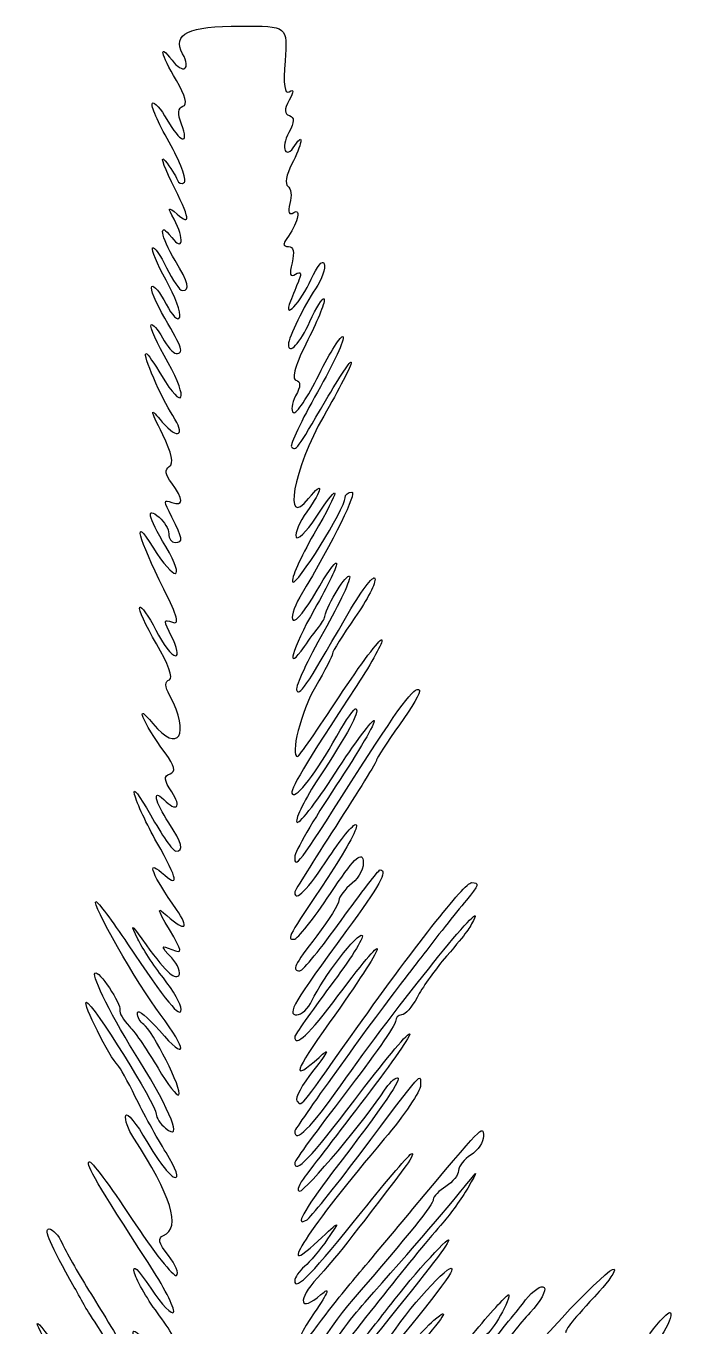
# Model space of a CAD drawing. Extents: x 131 to 482, y 16 to 824.
# Drawn here: x 277.6 to 360, y 659.2 to 824.5 of the extents above; entities that cross this region are included whole.
import ezdxf

# ---------------------------------------------------------------- set-up
doc = ezdxf.new("R2010")
doc.units = 0
doc.layers.add('Vrstva_1', color=7, linetype='CONTINUOUS')

msp = doc.modelspace()

# ---------------------------------------------------------------- linework, layer by layer
at = {"layer": 'Vrstva_1', "color": 7}
for points in [[(297.502384, 820.970318), (296.110318, 823.457799), (298.256343, 824.485834), (304.841083, 824.485834)], [(304.841083, 824.485834), (310.854728, 824.485834), (310.854728, 824.485834), (310.51423, 820.048511)], [(296.706359, 817.586443), (294.716523, 820.958968), (294.390624, 822.481507), (296.158876, 820.144237)], [(296.158876, 820.144237), (297.550913, 818.304266), (298.624847, 818.964599), (297.502384, 820.970318)], [(310.51423, 820.048511), (310.280372, 817.001315), (310.444214, 815.778438), (311.037534, 816.145054)], [(297.546406, 814.287406), (298.162403, 814.492719), (297.882, 815.59386), (296.706359, 817.586443)], [(311.037534, 816.145054), (311.648343, 816.522563), (311.645537, 816.200953), (311.02903, 815.046912)], [(295.786035, 809.730278), (294.383877, 812.21478), (293.429027, 814.439927), (293.664132, 814.675049)], [(293.664132, 814.675049), (293.899408, 814.910183), (294.732879, 813.976062), (295.51663, 812.599248)], [(311.02903, 815.046912), (310.389704, 813.852344), (310.399058, 813.333753), (311.063896, 813.112132)], [(297.361871, 812.032523), (296.84982, 813.379275), (296.906683, 814.074195), (297.546406, 814.287406)], [(311.063896, 813.112132), (311.729953, 812.890123), (311.710932, 812.321127), (310.992746, 810.979078)], [(295.51663, 812.599248), (297.20588, 809.63168), (298.415962, 809.260033), (297.361871, 812.032523)], [(297.728986, 804.649419), (298.062539, 804.959391), (297.188192, 807.245779), (295.786035, 809.730278)], [(310.992746, 810.979078), (309.90291, 808.942725), (310.600063, 807.452612), (311.774088, 809.309001)], [(311.774088, 809.309001), (312.96909, 811.198568), (312.654302, 809.421962), (311.345773, 806.891508)], [(296.107512, 804.712431), (294.988734, 807.007802), (294.61578, 808.204782), (295.278661, 807.372386)], [(295.278661, 807.372386), (295.941543, 806.539989), (296.627584, 805.459989), (296.803219, 804.972387)], [(311.345773, 806.891508), (310.68652, 805.616663), (310.473071, 804.376168), (310.870658, 804.130438)], [(296.803219, 804.972387), (296.978967, 804.484783), (297.395433, 804.339448), (297.728986, 804.649419)], [(296.810617, 800.587879), (298.615068, 799.09935), (298.492299, 799.819472), (296.107512, 804.712431)], [(310.870658, 804.130438), (311.267735, 803.885043), (311.38971, 802.908306), (311.14165, 801.959941)], [(296.41062, 799.938428), (295.569043, 801.518037), (295.607452, 801.580402), (296.810617, 800.587879)], [(311.14165, 801.959941), (310.835027, 800.787379), (310.984044, 800.416956), (311.607581, 800.802286)], [(296.538605, 794.70517), (294.69257, 797.732946), (294.374551, 799.941348), (296.116157, 797.63874)], [(296.116157, 797.63874), (297.546661, 795.747427), (297.759203, 797.407206), (296.41062, 799.938428)], [(311.607581, 800.802286), (312.635339, 801.437465), (312.031616, 799.180135), (310.72062, 797.485836)], [(293.695625, 796.306535), (293.903121, 796.514088), (294.695121, 795.379354), (295.455487, 793.78488)], [(310.72062, 797.485836), (310.196438, 796.808367), (310.264469, 796.485835), (310.931518, 796.485835)], [(295.397235, 792.209429), (294.253795, 794.255272), (293.488072, 796.098971), (293.695625, 796.306535)], [(310.931518, 796.485835), (311.590885, 796.485835), (311.744806, 795.802938), (311.39742, 794.418803)], [(313.844173, 792.34054), (314.546598, 793.960452), (315.289417, 794.841083), (315.494816, 794.297497)], [(295.455487, 793.78488), (296.215824, 792.190406), (297.131244, 790.885834), (297.48977, 790.885834)], [(297.48977, 790.885834), (298.510809, 790.885834), (298.264677, 791.87415), (296.538605, 794.70517)], [(311.39742, 794.418803), (311.019591, 792.913499), (311.141735, 792.514355), (311.846627, 792.95004)], [(311.846627, 792.95004), (312.515972, 793.363711), (312.649285, 793.137552), (312.278712, 792.217072)], [(315.494816, 794.297497), (315.700328, 793.753912), (315.192501, 792.313912), (314.366513, 791.097497)], [(293.585414, 791.396317), (293.826359, 791.637318), (294.648208, 790.631067), (295.41155, 789.160178)], [(297.137877, 787.487771), (297.324113, 788.038838), (296.540674, 790.163583), (295.397235, 792.209429)], [(311.206791, 789.554599), (310.10108, 786.808131), (312.581169, 789.427919), (313.844173, 792.34054)], [(312.278712, 792.217072), (311.983937, 791.484891), (311.501565, 790.28678), (311.206791, 789.554599)], [(295.244391, 787.379516), (294.090945, 789.347744), (293.344384, 791.155304), (293.585414, 791.396317)], [(314.366513, 791.097497), (312.965773, 789.034615), (310.942743, 784.869369), (310.942743, 784.048192)], [(313.669757, 786.93819), (314.45898, 788.726985), (315.271843, 790.023416), (315.476107, 789.819143)], [(295.41155, 789.160178), (296.174948, 787.689289), (296.951783, 786.936708), (297.137877, 787.487771)], [(315.476107, 789.819143), (315.680485, 789.614878), (314.752479, 787.27847), (313.414072, 784.627138)], [(293.510126, 786.521044), (293.709402, 786.720348), (294.353887, 785.983966), (294.942246, 784.884628)], [(296.676765, 782.885835), (297.706394, 782.885835), (297.501874, 783.527414), (295.244391, 787.379516)], [(310.942743, 784.048192), (310.942743, 782.61298), (312.480482, 784.242621), (313.669757, 786.93819)], [(295.651502, 781.722249), (294.27446, 784.162278), (293.310822, 786.321737), (293.510126, 786.521044)], [(317.885698, 785.010796), (318.140816, 784.755791), (316.678479, 781.598021), (314.636287, 777.993531)], [(314.833578, 780.225284), (316.257222, 783.112317), (317.630693, 785.265797), (317.885698, 785.010796)], [(294.942246, 784.884628), (295.530576, 783.785293), (296.311124, 782.885835), (296.676765, 782.885835)], [(313.414072, 784.627138), (311.88206, 781.592244), (311.312466, 779.695931), (311.876419, 779.507946)], [(296.246636, 775.016476), (294.821178, 777.195485), (292.36646, 782.885835), (292.851836, 782.885835)], [(292.851836, 782.885835), (293.034387, 782.885835), (293.926961, 781.625835), (294.835606, 780.085834)], [(294.835606, 780.085834), (297.584107, 775.427468), (298.343962, 776.951476), (295.651502, 781.722249)], [(318.929839, 781.764446), (318.938343, 781.367683), (317.35749, 778.292555), (315.41845, 774.930818)], [(315.654066, 776.885837), (317.447943, 779.965835), (318.922044, 782.161211), (318.929839, 781.764446)], [(311.592387, 775.379531), (311.951367, 775.157664), (313.409906, 777.338252), (314.833578, 780.225284)], [(311.876419, 779.507946), (312.533717, 779.288828), (312.528104, 778.753284), (311.856576, 777.496147)], [(314.636287, 777.993531), (312.594123, 774.389035), (311.107918, 771.255235), (311.333613, 771.029541)], [(311.856576, 777.496147), (311.352293, 776.553883), (311.233408, 775.601405), (311.592387, 775.379531)], [(311.333613, 771.029541), (311.898444, 770.464706), (311.973279, 770.566164), (315.654066, 776.885837)], [(294.97663, 772.577362), (293.288769, 776.044035), (293.288145, 776.063061), (294.925039, 774.172556)], [(294.925039, 774.172556), (296.957679, 771.82494), (297.928743, 772.445013), (296.246636, 775.016476)], [(315.41845, 774.930818), (311.613109, 768.333492), (310.149043, 760.341597), (313.505036, 764.486067)], [(295.813304, 768.530188), (296.404724, 768.895699), (296.135773, 770.19662), (294.97663, 772.577362)], [(296.116243, 766.438707), (295.305449, 767.510668), (295.21165, 768.158331), (295.813304, 768.530188)], [(313.505036, 764.486067), (315.489061, 766.936236), (315.319975, 765.660875), (313.281099, 762.797667)], [(314.386611, 761.991684), (317.753717, 767.079709), (317.625506, 765.889115), (314.163808, 759.921987)], [(296.13325, 763.978805), (297.651288, 763.396277), (297.644627, 764.419371), (296.116243, 766.438707)], [(318.983102, 765.285837), (319.724674, 765.285837), (316.820976, 759.406147), (312.396746, 751.949181)], [(318.143934, 764.574548), (318.143934, 764.965755), (318.521565, 765.285837), (318.983102, 765.285837)], [(295.3764, 758.356172), (293.069424, 762.292715), (292.790636, 763.539956), (294.542674, 762.085885)], [(296.13325, 762.104123), (295.053987, 764.191148), (295.053987, 764.392946), (296.13325, 763.978805)], [(311.477187, 753.870229), (311.899465, 753.18698), (318.143934, 763.213283), (318.143934, 764.574548)], [(295.114876, 752.974211), (291.878476, 759.425842), (291.042709, 762.634244), (293.731228, 758.285844)], [(294.542674, 762.085885), (295.202665, 761.538132), (295.742665, 760.594051), (295.742665, 759.987933)], [(296.542658, 758.885885), (297.615515, 758.885885), (297.556157, 759.352484), (296.13325, 762.104123)], [(313.281099, 762.797667), (312.366557, 761.513332), (311.750702, 760.065389), (311.912476, 759.580019)], [(311.912476, 759.580019), (312.074334, 759.094651), (313.187613, 760.1799), (314.386611, 761.991684)], [(295.742665, 759.987933), (295.742665, 759.381803), (296.102665, 758.885885), (296.542658, 758.885885)], [(314.163808, 759.921987), (312.452334, 756.971875), (311.243357, 754.24858), (311.477187, 753.870229)], [(293.731228, 758.285844), (296.49994, 753.807739), (298.004258, 753.872012), (295.3764, 758.356172)], [(317.04463, 756.251804), (317.234835, 756.061685), (315.978038, 753.426581), (314.251965, 750.395996)], [(314.451581, 752.599429), (315.687657, 754.798348), (316.854539, 756.441916), (317.04463, 756.251804)], [(318.705619, 754.590835), (318.949682, 754.346801), (317.474079, 751.190363), (315.426614, 747.576516)], [(315.572457, 749.494222), (315.945099, 751.124381), (318.31577, 754.980676), (318.705619, 754.590835)], [(318.186737, 749.265389), (320.077361, 752.55414), (321.762359, 754.830587), (321.931162, 754.324157)], [(321.931162, 754.324157), (322.100107, 753.817731), (320.956923, 751.58062), (319.391036, 749.352813)], [(296.201112, 748.752724), (297.160129, 748.384699), (296.889477, 749.436571), (295.114876, 752.974211)], [(312.396746, 751.949181), (311.569002, 750.554019), (311.187033, 749.230021), (311.547969, 749.006957)], [(311.547969, 749.006957), (311.908876, 748.783899), (313.215506, 750.400509), (314.451581, 752.599429)], [(294.187465, 746.009853), (292.802797, 748.358277), (291.841143, 750.45098), (292.050454, 750.660299)], [(292.050454, 750.660299), (292.25965, 750.869637), (293.18349, 749.566003), (294.103106, 747.763373)], [(314.251965, 750.395996), (311.337241, 745.278477), (310.468904, 742.058541), (312.982072, 745.687091)], [(296.153773, 746.864357), (295.03525, 749.027373), (295.039531, 749.19846), (296.201112, 748.752724)], [(311.985156, 740.162197), (312.294586, 739.233916), (313.096819, 740.411504), (318.186737, 749.265389)], [(314.76138, 748.085837), (315.130961, 748.525836), (315.49595, 749.159612), (315.572457, 749.494222)], [(319.391036, 749.352813), (317.825121, 747.125005), (316.543946, 745.060181), (316.543946, 744.764323)], [(294.103106, 747.763373), (295.02275, 745.960731), (296.137106, 744.485845), (296.57948, 744.485845)], [(315.426614, 747.576516), (313.37915, 743.96266), (311.830469, 740.62622), (311.985156, 740.162197)], [(312.982072, 745.687091), (313.591096, 746.566404), (314.39177, 747.645837), (314.76138, 748.085837)], [(295.830255, 741.44838), (296.349024, 741.621294), (295.680302, 743.477845), (294.187465, 746.009853)], [(296.57948, 744.485845), (297.023074, 744.485845), (296.832047, 745.552517), (296.153773, 746.864357)], [(317.390513, 739.293627), (320.143011, 743.477916), (322.57131, 746.725156), (322.786743, 746.509717)], [(322.786743, 746.509717), (323.002176, 746.294284), (321.575301, 743.68078), (319.615965, 740.701933)], [(316.543946, 744.764323), (316.543946, 744.468469), (315.566419, 742.574781), (314.371644, 740.556125)], [(295.887232, 739.421308), (295.223471, 740.657588), (295.207058, 741.240643), (295.830255, 741.44838)], [(319.615965, 740.701933), (312.869509, 730.445196), (311.02526, 727.337855), (311.43875, 726.924365)], [(314.371644, 740.556125), (312.576293, 737.52266), (311.088331, 731.685838), (312.110391, 731.685838)], [(318.927288, 728.485838), (325.198063, 738.313342), (326.981679, 740.714771), (327.571795, 740.12466)], [(295.272737, 732.171203), (292.406598, 736.143829), (291.25749, 738.921061), (293.735735, 735.885845)], [(293.735735, 735.885845), (296.954532, 731.943652), (298.520447, 734.516884), (295.887232, 739.421308)], [(312.110391, 731.685838), (312.262044, 731.685838), (314.638044, 735.109342), (317.390513, 739.293627)], [(327.571795, 740.12466), (327.77589, 739.920623), (326.638035, 737.937581), (325.043348, 735.717909)], [(319.538098, 737.758363), (319.983364, 737.313086), (318.566551, 734.693941), (314.790208, 728.981342)], [(317.084854, 734.289846), (318.249609, 736.382052), (319.353562, 737.942885), (319.538098, 737.758363)], [(316.875572, 729.564021), (319.393843, 733.457021), (321.626239, 736.470213), (321.836457, 736.260004)], [(321.836457, 736.260004), (322.046787, 736.049786), (319.861843, 732.328381), (316.981304, 727.990206)], [(325.043348, 735.717909), (323.44869, 733.498228), (322.143959, 731.492476), (322.143959, 731.260684)], [(311.43875, 726.924365), (311.993206, 726.369902), (314.486419, 729.622341), (317.084854, 734.289846)], [(295.902992, 729.491318), (296.680734, 729.764549), (296.521937, 730.439725), (295.272737, 732.171203)], [(322.143959, 731.260684), (322.143959, 731.028895), (319.803959, 727.233301), (316.943943, 722.826045)], [(296.121543, 727.205956), (295.128198, 728.722029), (295.08222, 729.202924), (295.902992, 729.491318)], [(314.790208, 728.981342), (313.079754, 726.393861), (311.819017, 723.873861), (311.988586, 723.381341)], [(311.988586, 723.381341), (312.158098, 722.888813), (314.357272, 725.67102), (316.875572, 729.564021)], [(291.391398, 726.885845), (291.099742, 727.985846), (292.012186, 726.815857), (293.419049, 724.285845)], [(295.742778, 723.285845), (293.989209, 725.933622), (293.595902, 727.752716), (295.102772, 726.245844)], [(295.102772, 726.245844), (296.768778, 724.579852), (297.432425, 725.2053), (296.121543, 727.205956)], [(311.743956, 718.934221), (311.743956, 717.332292), (312.182249, 717.915093), (318.927288, 728.485838)], [(316.981304, 727.990206), (314.100765, 723.65203), (311.743956, 719.576838), (311.743956, 718.934221)], [(294.232195, 720.78846), (292.961395, 723.04202), (291.683027, 725.785843), (291.391398, 726.885845)], [(293.419049, 724.285845), (294.825883, 721.755845), (296.284252, 719.685845), (296.659843, 719.685845)], [(296.659843, 719.685845), (297.722268, 719.685845), (297.469276, 720.678892), (295.742778, 723.285845)], [(316.943943, 722.826045), (314.083956, 718.418798), (311.743956, 714.649286), (311.743956, 714.44935)], [(319.578123, 722.9833), (319.727225, 722.535837), (318.089282, 719.540853), (315.938098, 716.327782)], [(316.125439, 718.945333), (317.875266, 721.613676), (319.428964, 723.430766), (319.578123, 722.9833)], [(294.826365, 716.961852), (297.141392, 714.90634), (296.98645, 715.904294), (294.232195, 720.78846)], [(311.743956, 714.44935), (311.743956, 713.086943), (313.394032, 714.78015), (316.125439, 718.945333)], [(316.272756, 714.279597), (319.17532, 718.645686), (320.198173, 719.690445), (320.423698, 718.519436)], [(296.710668, 712.285846), (293.674167, 716.620734), (292.818217, 718.744893), (294.826365, 716.961852)], [(317.645887, 710.885837), (320.166057, 714.405838), (322.389099, 717.285838), (322.585965, 717.285838)], [(322.585965, 717.285838), (323.616217, 717.285838), (322.503477, 715.276638), (318.319087, 709.580974)], [(320.423698, 718.519436), (320.596044, 717.625174), (320.005757, 716.384767), (319.033446, 715.597447)], [(315.938098, 716.327782), (310.829811, 708.697823), (310.713506, 708.485837), (311.635304, 708.485837)], [(319.033446, 715.597447), (318.10422, 714.845007), (317.34394, 713.864645), (317.34394, 713.418877)], [(318.817757, 696.085838), (326.758252, 707.299622), (333.343871, 715.685837), (334.209487, 715.685837)], [(334.209487, 715.685837), (335.236252, 715.685837), (335.14183, 715.36839), (333.54394, 713.448638)], [(311.635304, 708.485837), (312.067474, 708.485837), (314.15434, 711.09303), (316.272756, 714.279597)], [(317.565694, 689.885838), (324.658488, 699.983671), (336.39755, 714.586133), (334.447795, 710.885837)], [(294.664309, 698.954556), (291.810671, 702.716613), (285.779792, 713.285844), (286.486781, 713.285844)], [(286.486781, 713.285844), (286.718939, 713.285844), (288.532403, 710.855844), (290.516683, 707.885844)], [(295.821836, 709.736006), (294.235937, 712.427766), (294.19166, 712.682246), (295.517395, 711.485844)], [(295.517395, 711.485844), (297.841833, 709.388198), (298.453266, 709.798116), (296.710668, 712.285846)], [(317.34394, 713.418877), (317.34394, 712.973109), (316.08394, 710.957701), (314.543934, 708.940191)], [(333.54394, 713.448638), (332.060315, 711.666142), (329.728507, 708.725279), (327.743943, 706.133679)], [(312.403861, 704.485837), (312.766809, 704.485837), (315.125717, 707.365837), (317.645887, 710.885837)], [(317.232198, 701.285839), (324.458532, 710.973317), (323.603065, 708.324854), (316.133972, 697.885838)], [(334.447795, 710.885837), (333.767565, 709.594886), (333.566447, 709.33119), (330.481417, 705.685839)], [(291.835587, 708.485842), (290.896696, 710.485843), (290.896696, 710.485843), (292.319802, 708.529269)], [(296.155049, 707.170436), (297.550942, 706.634782), (297.523219, 706.848253), (295.821836, 709.736006)], [(318.319087, 709.580974), (311.591565, 700.423815), (310.682466, 698.885838), (311.99709, 698.885838)], [(314.543934, 708.940191), (311.612683, 705.100031), (311.317597, 704.485837), (312.403861, 704.485837)], [(313.929496, 700.685838), (315.286271, 703.584967), (319.820995, 709.475462), (320.315443, 708.981021)], [(320.315443, 708.981021), (320.564891, 708.731515), (318.738416, 705.829414), (316.256513, 702.531893)], [(290.516683, 707.885844), (295.36954, 700.622186), (297.303647, 698.260085), (297.325134, 699.570723)], [(295.058665, 703.570723), (293.80235, 705.174035), (292.351946, 707.385844), (291.835587, 708.485842)], [(292.319802, 708.529269), (295.322287, 704.401285), (296.425559, 703.306125), (297.002494, 703.88094)], [(296.116214, 706.115364), (294.669468, 707.714014), (294.670432, 707.740197), (296.155049, 707.170436)], [(297.002494, 703.88094), (297.331002, 704.208246), (296.932195, 705.213734), (296.116214, 706.115364)], [(327.743943, 706.133679), (327.083953, 705.271799), (325.904428, 703.738446), (325.122832, 702.726231)], [(330.481417, 705.685839), (329.36434, 704.365838), (327.922157, 702.295838), (327.276595, 701.085838)], [(292.018224, 693.037035), (288.595984, 698.515963), (285.946157, 703.755675), (286.378809, 704.188332)], [(286.378809, 704.188332), (286.831956, 704.641476), (289.753228, 700.269429), (289.520901, 699.485845)], [(297.325134, 699.570723), (297.333638, 700.167404), (296.315008, 701.967404), (295.058665, 703.570723)], [(325.122832, 702.726231), (321.392183, 697.894877), (311.743956, 684.459814), (311.743956, 684.096248)], [(316.256513, 702.531893), (313.774611, 699.234381), (311.743956, 696.345038), (311.743956, 696.111126)], [(311.743956, 696.111126), (311.743956, 694.658701), (313.580268, 696.390112), (317.232198, 701.285839)], [(311.99709, 698.885838), (312.596617, 698.885838), (313.466202, 699.695838), (313.929496, 700.685838)], [(327.276595, 701.085838), (326.631033, 699.875838), (325.752094, 698.885838), (325.323411, 698.885838)], [(289.295546, 692.485843), (288.247436, 693.422819), (284.712094, 700.485843), (285.291213, 700.485843)], [(285.291213, 700.485843), (286.032586, 700.485843), (294.142989, 687.4743), (294.142989, 686.284892)], [(289.520901, 699.485845), (289.423106, 699.155844), (289.97297, 698.226004), (290.742973, 697.419533)], [(292.558195, 697.676443), (292.109839, 697.953557), (291.756501, 698.609027), (291.773027, 699.133059)], [(291.773027, 699.133059), (291.790035, 699.657092), (293.044195, 698.645843), (294.561128, 696.885843)], [(290.742973, 697.419533), (291.512976, 696.613051), (293.150041, 694.230123), (294.380901, 692.124123)], [(297.034696, 688.710892), (297.550403, 689.226613), (293.676491, 696.985291), (292.558195, 697.676443)], [(294.561128, 696.885843), (298.100353, 692.779507), (298.177398, 694.323227), (294.664309, 698.954556)], [(316.133972, 697.885838), (311.632923, 691.595039), (311.228844, 690.228958), (314.832444, 693.485838)], [(324.54394, 698.04411), (324.54394, 697.581167), (321.66394, 693.459941), (318.143934, 688.885838)], [(325.323411, 698.885838), (324.894699, 698.885838), (324.54394, 698.507062), (324.54394, 698.04411)], [(312.010299, 687.952814), (312.6744, 687.288719), (312.116882, 686.622631), (318.817757, 696.085838)], [(319.362917, 688.085838), (322.846157, 692.705837), (325.975238, 696.485837), (326.316416, 696.485837)], [(326.316416, 696.485837), (326.657594, 696.485837), (324.148337, 692.850623), (320.740328, 688.407582)], [(314.832444, 693.485838), (316.250277, 694.767237), (316.05378, 694.306349), (314.150372, 691.886152)], [(291.495232, 688.485844), (290.53148, 690.465844), (289.541622, 692.265844), (289.295546, 692.485843)], [(295.34298, 684.485844), (297.585468, 682.62474), (296.041408, 686.596005), (292.018224, 693.037035)], [(294.380901, 692.124123), (295.611789, 690.018123), (296.805997, 688.482173), (297.034696, 688.710892)], [(314.150372, 691.886152), (312.679843, 690.016317), (311.7168, 688.246319), (312.010299, 687.952814)], [(324.774822, 690.885839), (325.448901, 690.885839), (323.23731, 687.655783), (316.558488, 678.88584)], [(319.905383, 681.065847), (328.429502, 692.356158), (327.688753, 691.515615), (327.718517, 689.931405)], [(323.137389, 689.29831), (323.68269, 690.171455), (324.419528, 690.885839), (324.774822, 690.885839)], [(311.743956, 684.096248), (311.743956, 682.494806), (313.834422, 684.573744), (317.565694, 689.885838)], [(312.375317, 676.485845), (313.101893, 676.485845), (321.031389, 685.926079), (323.137389, 689.29831)], [(327.718517, 689.931405), (327.73269, 689.186472), (325.664107, 686.126472), (323.122082, 683.131408)], [(295.40143, 681.383772), (294.216746, 683.309917), (292.458954, 686.505844), (291.495232, 688.485844)], [(318.143934, 688.885838), (314.623956, 684.311735), (311.743956, 680.370511), (311.743956, 680.127568)], [(311.743956, 680.127568), (311.743956, 678.559742), (313.799528, 680.706856), (319.362917, 688.085838)], [(320.740328, 688.407582), (317.332318, 683.964536), (313.883915, 679.464536), (313.077232, 678.407593)], [(291.307776, 683.227293), (290.584403, 684.331299), (290.122498, 685.624397), (290.281323, 686.100835)], [(290.281323, 686.100835), (290.440063, 686.577285), (291.643965, 685.088116), (292.95652, 682.791579)], [(294.142989, 686.284892), (294.142989, 685.843163), (294.682989, 685.033597), (295.34298, 684.485844)], [(326.757373, 674.22873), (335.668252, 684.923936), (335.695918, 684.952517), (335.720494, 683.492615)], [(295.092652, 670.857712), (297.337153, 671.772594), (296.043987, 675.998938), (291.307776, 683.227293)], [(292.95652, 682.791579), (294.269074, 680.495051), (295.840772, 678.450835), (296.4492, 678.248881)], [(323.122082, 683.131408), (313.609124, 671.923086), (308.942192, 664.738024), (314.67651, 670.128897)], [(335.720494, 683.492615), (335.734668, 682.726343), (335.023937, 681.64975), (334.14395, 681.100183)], [(296.4492, 678.248881), (297.123761, 678.024944), (296.714806, 679.248213), (295.40143, 681.383772)], [(313.305364, 672.862005), (313.724154, 673.120809), (316.694154, 676.812566), (319.905383, 681.065847)], [(320.282334, 673.885851), (323.522646, 677.955835), (326.377134, 681.285838), (326.625619, 681.285838)], [(326.625619, 681.285838), (326.874217, 681.285838), (326.417272, 680.413966), (325.610674, 679.348352)], [(334.14395, 681.100183), (333.263934, 680.550616), (332.543934, 679.650616), (332.543934, 679.100182)], [(293.116195, 667.446415), (286.659836, 677.384314), (285.223946, 679.833485), (285.621137, 680.230675)], [(285.621137, 680.230675), (285.837704, 680.447186), (288.272551, 677.194506), (291.032022, 673.002519)], [(325.610674, 679.348352), (319.160353, 670.82775), (316.718022, 667.743202), (314.643912, 665.497823)], [(333.617981, 677.411583), (335.071587, 679.259837), (335.07292, 679.252544), (333.714359, 676.885842)], [(316.558488, 678.88584), (312.777156, 673.920604), (311.654438, 671.841675), (313.305364, 672.862005)], [(313.077232, 678.407593), (312.27052, 677.350638), (311.954655, 676.485845), (312.375317, 676.485845)], [(332.543934, 679.100182), (332.543934, 678.54975), (331.823934, 677.64975), (330.943946, 677.100197)], [(320.678816, 662.403013), (326.532898, 669.020749), (332.070973, 675.444538), (333.617981, 677.411583)], [(330.943946, 677.100197), (330.063959, 676.550616), (329.343959, 675.804368), (329.343959, 675.441873)], [(333.714359, 676.885842), (332.956687, 675.565832), (331.537833, 673.585832), (330.561354, 672.485848)], [(329.343959, 675.441873), (329.343959, 674.806714), (326.316246, 671.041738), (319.150148, 662.765791)], [(319.715376, 665.828739), (321.271087, 667.667319), (324.439994, 671.447319), (326.757373, 674.22873)], [(291.032022, 673.002519), (293.791465, 668.810503), (296.346643, 665.564494), (296.710186, 665.789168)], [(311.743956, 665.089946), (311.743956, 663.712705), (314.185181, 666.227574), (320.282334, 673.885851)], [(314.67651, 670.128897), (317.609065, 672.885845), (317.609065, 672.885845), (315.913861, 670.414799)], [(283.751376, 664.285842), (280.640897, 669.78684), (279.818453, 671.685854), (280.54656, 671.685854)], [(280.54656, 671.685854), (281.006396, 671.685854), (281.746579, 670.875854), (282.191392, 669.885854)], [(330.561354, 672.485848), (327.519496, 669.059158), (318.617263, 657.904601), (315.028998, 653.023681)], [(323.928312, 662.085845), (326.85908, 665.937505), (331.997414, 671.554865), (331.24612, 670.085838)], [(282.191392, 669.885854), (282.636232, 668.895854), (284.157298, 666.212975), (285.571587, 663.923914)], [(295.706721, 668.313646), (294.442668, 669.920607), (294.294954, 670.532579), (295.092652, 670.857712)], [(315.913861, 670.414799), (314.98149, 669.055728), (313.66182, 667.481649), (312.981279, 666.916846)], [(331.24612, 670.085838), (330.686957, 668.992516), (327.310016, 664.67484), (320.29645, 656.085835)], [(296.710186, 665.789168), (297.073701, 666.013955), (296.622028, 667.149854), (295.706721, 668.313646)], [(324.070554, 658.321095), (326.797909, 662.428553), (332.242724, 668.185095), (331.649178, 666.333561)], [(291.403587, 666.085842), (291.042085, 667.347401), (291.798057, 666.643275), (293.451052, 664.178777)], [(294.581622, 660.673199), (293.148907, 662.55016), (291.718772, 664.985857), (291.403587, 666.085842)], [(296.360816, 661.139357), (296.519839, 661.616569), (295.059798, 664.45473), (293.116195, 667.446415)], [(312.981279, 666.916846), (312.300765, 666.352043), (311.743956, 665.529939), (311.743956, 665.089946)], [(331.649178, 666.333561), (331.334532, 665.35215), (325.013528, 657.453694), (319.304154, 650.90776)], [(339.707679, 653.345498), (342.17572, 656.997117), (351.795203, 667.101183), (352.311846, 666.584569)], [(352.311846, 666.584569), (352.51509, 666.381325), (351.660387, 665.105366), (350.412605, 663.749045)], [(314.643912, 665.497823), (311.991902, 662.626837), (312.332088, 660.950909), (315.078378, 663.35741)], [(315.078378, 663.35741), (316.312441, 664.438799), (316.057323, 663.757946), (314.206157, 661.029627)], [(314.634586, 659.433297), (315.873298, 661.112201), (318.159638, 663.99016), (319.715376, 665.828739)], [(341.071002, 662.666352), (342.020891, 663.887064), (343.076287, 664.610465), (343.416302, 664.273851)], [(285.143017, 661.796314), (284.813008, 662.395558), (284.186778, 663.515838), (283.751376, 664.285842)], [(285.571587, 663.923914), (286.985877, 661.634853), (289.182983, 658.034853), (290.454038, 655.92392)], [(293.451052, 664.178777), (294.892356, 662.029889), (296.201764, 660.662172), (296.360816, 661.139357)], [(319.150148, 662.765791), (315.445975, 658.487942), (312.036945, 652.485835), (313.31143, 652.485835)], [(335.143899, 659.274812), (337.233883, 661.765558), (338.943883, 663.579108), (338.943883, 663.304912)], [(338.943883, 663.304912), (338.943883, 662.204276), (336.456283, 658.085848), (335.791474, 658.085848)], [(336.143877, 656.56078), (337.90388, 658.698131), (340.121083, 661.44564), (341.071002, 662.666352)], [(343.416302, 664.273851), (343.756318, 663.937265), (342.953972, 662.497265), (341.633282, 661.073848)], [(350.412605, 663.749045), (346.966299, 660.002975), (346.143883, 658.994125), (346.143883, 658.512689)], [(279.847792, 657.885835), (277.616302, 662.065237), (280.034028, 658.989873), (287.394888, 648.285854)], [(290.988652, 652.796314), (288.10355, 657.14707), (285.472998, 661.19707), (285.143017, 661.796314)], [(314.206157, 661.029627), (311.071294, 656.409325), (311.426589, 655.085375), (314.634586, 659.433297)], [(315.662542, 655.485854), (316.515685, 657.135845), (318.772998, 660.248569), (320.678816, 662.403013)], [(319.370825, 656.403231), (320.705632, 657.988676), (322.756498, 660.545838), (323.928312, 662.085845)], [(329.422195, 660.085832), (331.667887, 661.982834), (330.749036, 660.572938), (326.825036, 656.100717)], [(341.633282, 661.073848), (340.312592, 659.650459), (338.652085, 657.5465), (337.943282, 656.398412)], [(359.447017, 661.049385), (360.034696, 660.461706), (357.00035, 655.69627), (356.035039, 655.690912)], [(356.822022, 658.387823), (358.07502, 660.042434), (359.256246, 661.240157), (359.447017, 661.049385)], [(293.629918, 653.697901), (290.517364, 658.385753), (290.348929, 660.706676), (293.422989, 656.548733)], [(296.771471, 655.673224), (297.038211, 656.6933), (296.255622, 658.480175), (294.581622, 660.673199)], [(313.903417, 641.035879), (314.609187, 643.005136), (326.541203, 657.652175), (329.422195, 660.085832)], [(327.543902, 650.407558), (329.633887, 652.793791), (333.053887, 656.784065), (335.143899, 659.274812)]]:
    msp.add_open_spline(points, degree=3, dxfattribs=at)

doc.saveas('drawing.dxf')
